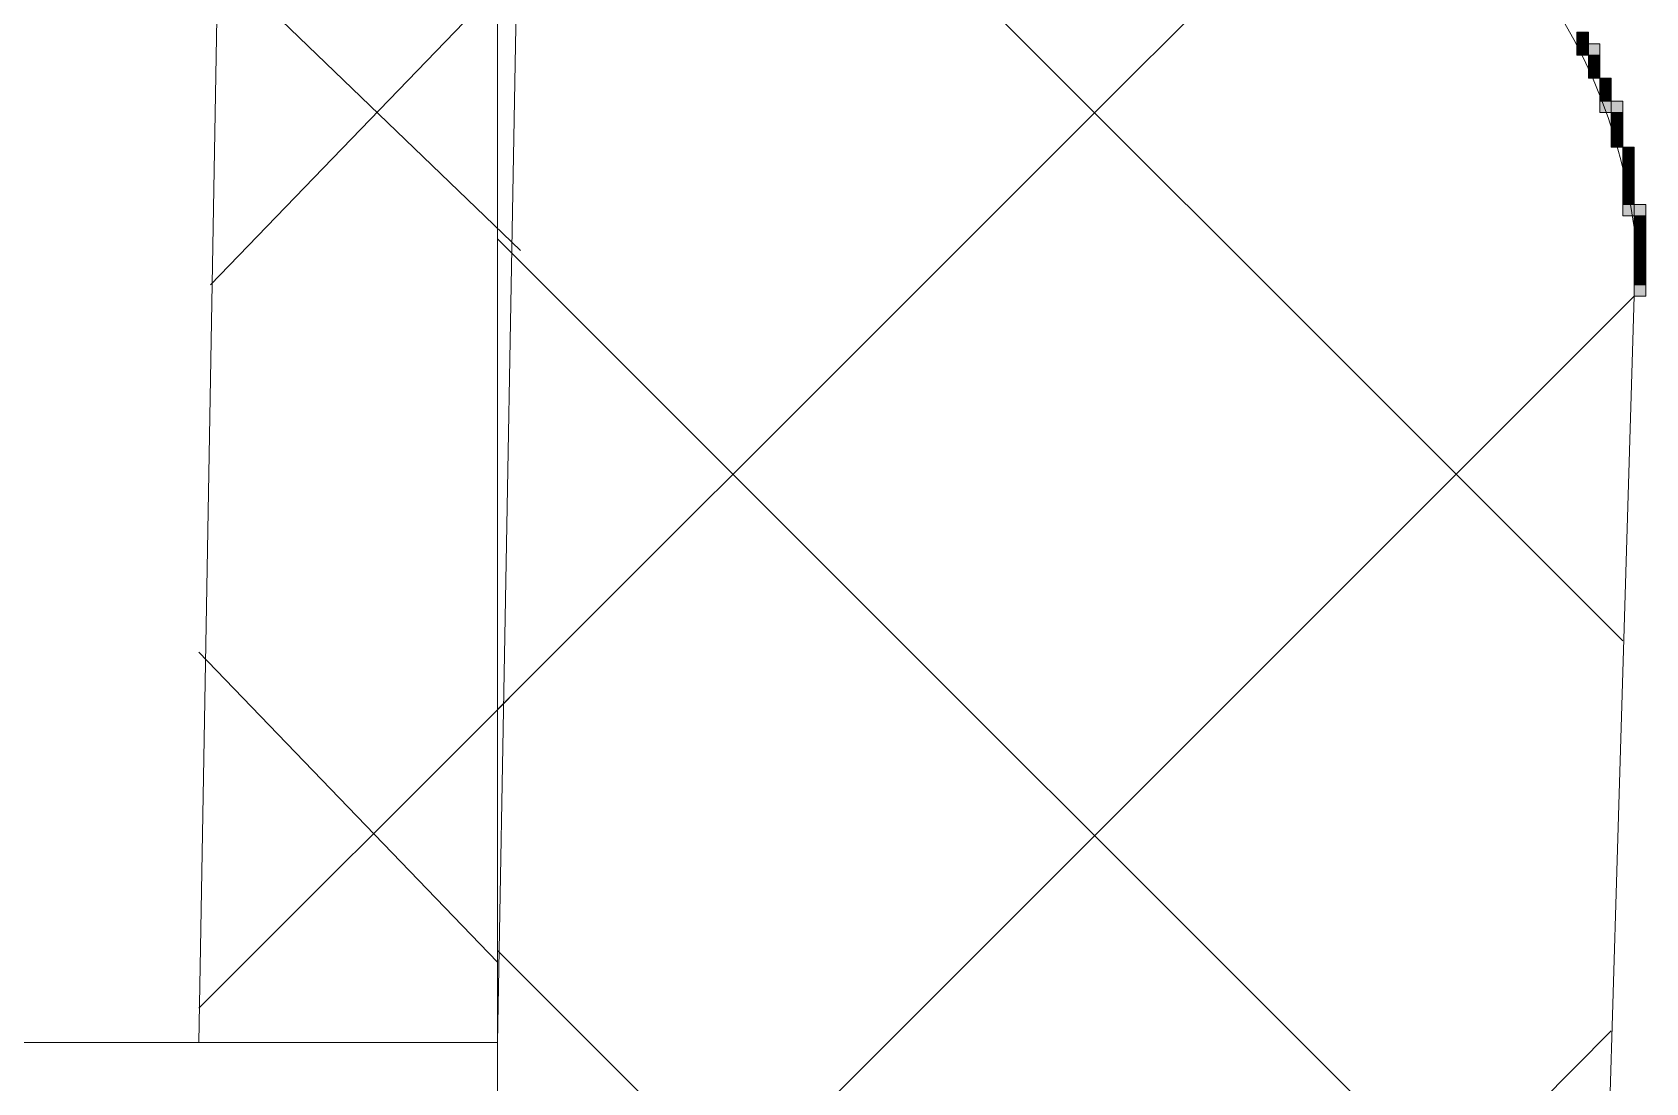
# Model space of a CAD drawing. Header units: inches. Extents: x 11 to 682, y 148 to 1119.
# Drawn here: x 366.03 to 374.46, y 757.29 to 762.78 of the extents above; entities that cross this region are included whole.
import ezdxf

# ---------------------------------------------------------------- set-up
doc = ezdxf.new("R2010")
doc.units = ezdxf.units.IN
doc.header["$MEASUREMENT"] = 0
doc.layers.add('图层 1', color=7, linetype='Continuous')

msp = doc.modelspace()

# ---------------------------------------------------------------- hatches: boundary and pattern name
at = {"layer": '图层 1', "true_color": 0xffffff}
h = msp.add_hatch(color=7, dxfattribs=at)
h.dxf.hatch_style = 2
h.paths.add_polyline_path([(374.1001, 762.6602), (374.1602, 762.6602), (374.1602, 762.7798), (374.1001, 762.7798)])
h = msp.add_hatch(color=7, dxfattribs=at)
h.dxf.hatch_style = 2
h.paths.add_polyline_path([(374.1001, 762.7197), (374.1602, 762.7197), (374.1602, 762.7798), (374.1001, 762.7798)])
h = msp.add_hatch(color=7, dxfattribs=at)
h.dxf.hatch_style = 2
h.paths.add_polyline_path([(374.1001, 762.7197), (374.1602, 762.7197), (374.1602, 762.7798), (374.1001, 762.7798)])
h = msp.add_hatch(color=7, dxfattribs=at)
h.dxf.hatch_style = 2
h.paths.add_polyline_path([(374.1001, 762.7197), (374.1602, 762.7197), (374.1602, 762.7798), (374.1001, 762.7798)])
h = msp.add_hatch(color=7, dxfattribs=at)
h.dxf.hatch_style = 2
h.paths.add_polyline_path([(374.1001, 762.6602), (374.1602, 762.6602), (374.1602, 762.7197), (374.1001, 762.7197)])
h = msp.add_hatch(color=7, dxfattribs=at)
h.dxf.hatch_style = 2
h.paths.add_polyline_path([(374.1001, 762.6602), (374.1602, 762.6602), (374.1602, 762.7197), (374.1001, 762.7197)])
h = msp.add_hatch(color=7, dxfattribs=at)
h.dxf.hatch_style = 2
h.paths.add_polyline_path([(374.1602, 762.6001), (374.2202, 762.6001), (374.2202, 762.7197), (374.1602, 762.7197)])
h = msp.add_hatch(color=7, dxfattribs=at)
h.dxf.hatch_style = 2
h.paths.add_polyline_path([(374.1602, 762.54), (374.2202, 762.54), (374.2202, 762.6602), (374.1602, 762.6602)])
h = msp.add_hatch(color=7, dxfattribs=at)
h.dxf.hatch_style = 2
h.paths.add_polyline_path([(374.1602, 762.6001), (374.2202, 762.6001), (374.2202, 762.6602), (374.1602, 762.6602)])
h = msp.add_hatch(color=7, dxfattribs=at)
h.dxf.hatch_style = 2
h.paths.add_polyline_path([(374.1602, 762.6001), (374.2202, 762.6001), (374.2202, 762.6602), (374.1602, 762.6602)])
h = msp.add_hatch(color=7, dxfattribs=at)
h.dxf.hatch_style = 2
h.paths.add_polyline_path([(374.1602, 762.54), (374.2202, 762.54), (374.2202, 762.6001), (374.1602, 762.6001)])
h = msp.add_hatch(color=7, dxfattribs=at)
h.dxf.hatch_style = 2
h.paths.add_polyline_path([(374.1602, 762.54), (374.2202, 762.54), (374.2202, 762.6001), (374.1602, 762.6001)])
h = msp.add_hatch(color=7, dxfattribs=at)
h.dxf.hatch_style = 2
h.paths.add_polyline_path([(374.1602, 762.54), (374.2202, 762.54), (374.2202, 762.6001), (374.1602, 762.6001)])
h = msp.add_hatch(color=7, dxfattribs=at)
h.dxf.hatch_style = 2
h.paths.add_polyline_path([(374.2202, 762.4199), (374.2798, 762.4199), (374.2798, 762.54), (374.2202, 762.54)])
h = msp.add_hatch(color=7, dxfattribs=at)
h.dxf.hatch_style = 2
h.paths.add_polyline_path([(374.2202, 762.48), (374.2798, 762.48), (374.2798, 762.54), (374.2202, 762.54)])
h = msp.add_hatch(color=7, dxfattribs=at)
h.dxf.hatch_style = 2
h.paths.add_polyline_path([(374.2202, 762.48), (374.2798, 762.48), (374.2798, 762.54), (374.2202, 762.54)])
h = msp.add_hatch(color=7, dxfattribs=at)
h.dxf.hatch_style = 2
h.paths.add_polyline_path([(374.2202, 762.48), (374.2798, 762.48), (374.2798, 762.54), (374.2202, 762.54)])
h = msp.add_hatch(color=7, dxfattribs=at)
h.dxf.hatch_style = 2
h.paths.add_polyline_path([(374.2202, 762.3599), (374.2798, 762.3599), (374.2798, 762.48), (374.2202, 762.48)])
h = msp.add_hatch(color=7, dxfattribs=at)
h.dxf.hatch_style = 2
h.paths.add_polyline_path([(374.2202, 762.4199), (374.2798, 762.4199), (374.2798, 762.48), (374.2202, 762.48)])
h = msp.add_hatch(color=7, dxfattribs=at)
h.dxf.hatch_style = 2
h.paths.add_polyline_path([(374.2202, 762.4199), (374.2798, 762.4199), (374.2798, 762.48), (374.2202, 762.48)])
h = msp.add_hatch(color=7, dxfattribs=at)
h.dxf.hatch_style = 2
h.paths.add_polyline_path([(374.2202, 762.3599), (374.3398, 762.3599), (374.3398, 762.4199), (374.2202, 762.4199)])
h = msp.add_hatch(color=7, dxfattribs=at)
h.dxf.hatch_style = 2
h.paths.add_polyline_path([(374.2798, 762.2998), (374.3398, 762.2998), (374.3398, 762.4199), (374.2798, 762.4199)])
h = msp.add_hatch(color=7, dxfattribs=at)
h.dxf.hatch_style = 2
h.paths.add_polyline_path([(374.2798, 762.2402), (374.3398, 762.2402), (374.3398, 762.3599), (374.2798, 762.3599)])
h = msp.add_hatch(color=7, dxfattribs=at)
h.dxf.hatch_style = 2
h.paths.add_polyline_path([(374.2798, 762.2998), (374.3398, 762.2998), (374.3398, 762.3599), (374.2798, 762.3599)])
h = msp.add_hatch(color=7, dxfattribs=at)
h.dxf.hatch_style = 2
h.paths.add_polyline_path([(374.2798, 762.1802), (374.3398, 762.1802), (374.3398, 762.2998), (374.2798, 762.2998)])
h = msp.add_hatch(color=7, dxfattribs=at)
h.dxf.hatch_style = 2
h.paths.add_polyline_path([(374.2798, 762.2402), (374.3398, 762.2402), (374.3398, 762.2998), (374.2798, 762.2998)])
h = msp.add_hatch(color=7, dxfattribs=at)
h.dxf.hatch_style = 2
h.paths.add_polyline_path([(374.2798, 762.2402), (374.3398, 762.2402), (374.3398, 762.2998), (374.2798, 762.2998)])
h = msp.add_hatch(color=7, dxfattribs=at)
h.dxf.hatch_style = 2
h.paths.add_polyline_path([(374.2798, 762.1802), (374.3398, 762.1802), (374.3398, 762.2402), (374.2798, 762.2402)])
h = msp.add_hatch(color=7, dxfattribs=at)
h.dxf.hatch_style = 2
h.paths.add_polyline_path([(374.2798, 762.1802), (374.3398, 762.1802), (374.3398, 762.2402), (374.2798, 762.2402)])
h = msp.add_hatch(color=7, dxfattribs=at)
h.dxf.hatch_style = 2
h.paths.add_polyline_path([(374.2798, 762.1802), (374.3398, 762.1802), (374.3398, 762.2402), (374.2798, 762.2402)])
h = msp.add_hatch(color=7, dxfattribs=at)
h.dxf.hatch_style = 2
h.paths.add_polyline_path([(374.3398, 762.0601), (374.3999, 762.0601), (374.3999, 762.1802), (374.3398, 762.1802)])
h = msp.add_hatch(color=7, dxfattribs=at)
h.dxf.hatch_style = 2
h.paths.add_polyline_path([(374.3398, 762.1201), (374.3999, 762.1201), (374.3999, 762.1802), (374.3398, 762.1802)])
h = msp.add_hatch(color=7, dxfattribs=at)
h.dxf.hatch_style = 2
h.paths.add_polyline_path([(374.3398, 762.1201), (374.3999, 762.1201), (374.3999, 762.1802), (374.3398, 762.1802)])
h = msp.add_hatch(color=7, dxfattribs=at)
h.dxf.hatch_style = 2
h.paths.add_polyline_path([(374.3398, 762.1201), (374.3999, 762.1201), (374.3999, 762.1802), (374.3398, 762.1802)])
h = msp.add_hatch(color=7, dxfattribs=at)
h.dxf.hatch_style = 2
h.paths.add_polyline_path([(374.3398, 762), (374.3999, 762), (374.3999, 762.1201), (374.3398, 762.1201)])
h = msp.add_hatch(color=7, dxfattribs=at)
h.dxf.hatch_style = 2
h.paths.add_polyline_path([(374.3398, 762.0601), (374.3999, 762.0601), (374.3999, 762.1201), (374.3398, 762.1201)])
h = msp.add_hatch(color=7, dxfattribs=at)
h.dxf.hatch_style = 2
h.paths.add_polyline_path([(374.3398, 761.9399), (374.3999, 761.9399), (374.3999, 762.0601), (374.3398, 762.0601)])
h = msp.add_hatch(color=7, dxfattribs=at)
h.dxf.hatch_style = 2
h.paths.add_polyline_path([(374.3398, 762), (374.3999, 762), (374.3999, 762.0601), (374.3398, 762.0601)])
h = msp.add_hatch(color=7, dxfattribs=at)
h.dxf.hatch_style = 2
h.paths.add_polyline_path([(374.3398, 762), (374.3999, 762), (374.3999, 762.0601), (374.3398, 762.0601)])
h = msp.add_hatch(color=7, dxfattribs=at)
h.dxf.hatch_style = 2
h.paths.add_polyline_path([(374.3398, 761.8799), (374.3999, 761.8799), (374.3999, 762), (374.3398, 762)])
h = msp.add_hatch(color=7, dxfattribs=at)
h.dxf.hatch_style = 2
h.paths.add_polyline_path([(374.3398, 761.9399), (374.3999, 761.9399), (374.3999, 762), (374.3398, 762)])
h = msp.add_hatch(color=7, dxfattribs=at)
h.dxf.hatch_style = 2
h.paths.add_polyline_path([(374.3398, 761.9399), (374.3999, 761.9399), (374.3999, 762), (374.3398, 762)])
h = msp.add_hatch(color=7, dxfattribs=at)
h.dxf.hatch_style = 2
h.paths.add_polyline_path([(374.3398, 761.8198), (374.3999, 761.8198), (374.3999, 761.9399), (374.3398, 761.9399)])
h = msp.add_hatch(color=7, dxfattribs=at)
h.dxf.hatch_style = 2
h.paths.add_polyline_path([(374.3398, 761.8799), (374.3999, 761.8799), (374.3999, 761.9399), (374.3398, 761.9399)])
h = msp.add_hatch(color=7, dxfattribs=at)
h.dxf.hatch_style = 2
h.paths.add_polyline_path([(374.3398, 761.8799), (374.3999, 761.8799), (374.3999, 761.9399), (374.3398, 761.9399)])
h = msp.add_hatch(color=7, dxfattribs=at)
h.dxf.hatch_style = 2
h.paths.add_polyline_path([(374.3398, 761.8198), (374.46, 761.8198), (374.46, 761.8799), (374.3398, 761.8799)])
h = msp.add_hatch(color=7, dxfattribs=at)
h.dxf.hatch_style = 2
h.paths.add_polyline_path([(374.3999, 761.7598), (374.46, 761.7598), (374.46, 761.8799), (374.3999, 761.8799)])
h = msp.add_hatch(color=7, dxfattribs=at)
h.dxf.hatch_style = 2
h.paths.add_polyline_path([(374.3999, 761.7002), (374.46, 761.7002), (374.46, 761.8198), (374.3999, 761.8198)])
h = msp.add_hatch(color=7, dxfattribs=at)
h.dxf.hatch_style = 2
h.paths.add_polyline_path([(374.3999, 761.7598), (374.46, 761.7598), (374.46, 761.8198), (374.3999, 761.8198)])
h = msp.add_hatch(color=7, dxfattribs=at)
h.dxf.hatch_style = 2
h.paths.add_polyline_path([(374.3999, 761.7598), (374.46, 761.7598), (374.46, 761.8198), (374.3999, 761.8198)])
h = msp.add_hatch(color=7, dxfattribs=at)
h.dxf.hatch_style = 2
h.paths.add_polyline_path([(374.3999, 761.7002), (374.46, 761.7002), (374.46, 761.7603), (374.3999, 761.7603)])
h = msp.add_hatch(color=7, dxfattribs=at)
h.dxf.hatch_style = 2
h.paths.add_polyline_path([(374.3999, 761.7002), (374.46, 761.7002), (374.46, 761.7603), (374.3999, 761.7603)])
h = msp.add_hatch(color=7, dxfattribs=at)
h.dxf.hatch_style = 2
h.paths.add_polyline_path([(374.3999, 761.6401), (374.46, 761.6401), (374.46, 761.7598), (374.3999, 761.7598)])
h = msp.add_hatch(color=7, dxfattribs=at)
h.dxf.hatch_style = 2
h.paths.add_polyline_path([(374.3999, 761.5801), (374.46, 761.5801), (374.46, 761.7002), (374.3999, 761.7002)])
h = msp.add_hatch(color=7, dxfattribs=at)
h.dxf.hatch_style = 2
h.paths.add_polyline_path([(374.3999, 761.6401), (374.46, 761.6401), (374.46, 761.7002), (374.3999, 761.7002)])
h = msp.add_hatch(color=7, dxfattribs=at)
h.dxf.hatch_style = 2
h.paths.add_polyline_path([(374.3999, 761.52), (374.46, 761.52), (374.46, 761.6401), (374.3999, 761.6401)])
h = msp.add_hatch(color=7, dxfattribs=at)
h.dxf.hatch_style = 2
h.paths.add_polyline_path([(374.3999, 761.5801), (374.46, 761.5801), (374.46, 761.6401), (374.3999, 761.6401)])
h = msp.add_hatch(color=7, dxfattribs=at)
h.dxf.hatch_style = 2
h.paths.add_polyline_path([(374.3999, 761.5801), (374.46, 761.5801), (374.46, 761.6401), (374.3999, 761.6401)])
h = msp.add_hatch(color=7, dxfattribs=at)
h.dxf.hatch_style = 2
h.paths.add_polyline_path([(374.3999, 761.46), (374.46, 761.46), (374.46, 761.5801), (374.3999, 761.5801)])
h = msp.add_hatch(color=7, dxfattribs=at)
h.dxf.hatch_style = 2
h.paths.add_polyline_path([(374.3999, 761.52), (374.46, 761.52), (374.46, 761.5801), (374.3999, 761.5801)])
h = msp.add_hatch(color=7, dxfattribs=at)
h.dxf.hatch_style = 2
h.paths.add_polyline_path([(374.3999, 761.52), (374.46, 761.52), (374.46, 761.5801), (374.3999, 761.5801)])
h = msp.add_hatch(color=7, dxfattribs=at)
h.dxf.hatch_style = 2
h.paths.add_polyline_path([(374.3999, 761.3999), (374.46, 761.3999), (374.46, 761.52), (374.3999, 761.52)])
h = msp.add_hatch(color=7, dxfattribs=at)
h.dxf.hatch_style = 2
h.paths.add_polyline_path([(374.3999, 761.46), (374.46, 761.46), (374.46, 761.52), (374.3999, 761.52)])
h = msp.add_hatch(color=7, dxfattribs=at)
h.dxf.hatch_style = 2
h.paths.add_polyline_path([(374.3999, 761.46), (374.46, 761.46), (374.46, 761.52), (374.3999, 761.52)])

# ---------------------------------------------------------------- linework, layer by layer
at = {"layer": '图层 1', "color": 7, "lineweight": 18, "true_color": 0xffffff}
for points in [[(366.8999, 757.5), (367.02, 764.3398)], [(366.8999, 757.5), (367.02, 764.3398)], [(368.46, 764.1602), (368.46, 756.7202)], [(368.46, 757.5), (368.5801, 764.1602)], [(368.46, 764.1602), (368.46, 756.7197)], [(368.46, 757.5), (368.5801, 764.1602)], [(369.7798, 764.1602), (374.3398, 759.6001)], [(368.46, 759.2402), (373.02, 763.8003)], [(366.96, 763.1997), (368.5801, 761.6396)], [(366.96, 761.46), (368.5801, 763.1396)], [(368.46, 761.7002), (374.2197, 755.9399)], [(363.8398, 750.8398), (374.3999, 761.3999)], [(374.1602, 753.48), (374.3999, 761.3999)], [(374.1602, 753.48), (374.3999, 761.3999)], [(366.8999, 759.54), (368.46, 757.9199)], [(366.8999, 757.6797), (368.52, 759.2998)], [(368.46, 757.98), (373.98, 752.46)], [(367.6201, 750.8398), (374.2798, 757.5601)], [(343.2598, 757.5), (368.46, 757.5)], [(366.8999, 757.5), (368.46, 757.5)]]:
    msp.add_lwpolyline(points, dxfattribs=at)
at = {"layer": '图层 1', "lineweight": 0}
for points in [[(374.1001, 762.6602), (374.1602, 762.6602), (374.1602, 762.7798), (374.1001, 762.7798), (374.1001, 762.6602)], [(374.1001, 762.7197), (374.1602, 762.7197), (374.1602, 762.7798), (374.1001, 762.7798), (374.1001, 762.7197)], [(374.1001, 762.7197), (374.1602, 762.7197), (374.1602, 762.7798), (374.1001, 762.7798), (374.1001, 762.7197)], [(374.1001, 762.7197), (374.1602, 762.7197), (374.1602, 762.7798), (374.1001, 762.7798), (374.1001, 762.7197)], [(374.1001, 762.6602), (374.1602, 762.6602), (374.1602, 762.7197), (374.1001, 762.7197), (374.1001, 762.6602)], [(374.1001, 762.6602), (374.1602, 762.6602), (374.1602, 762.7197), (374.1001, 762.7197), (374.1001, 762.6602)], [(374.1602, 762.6001), (374.2202, 762.6001), (374.2202, 762.7197), (374.1602, 762.7197), (374.1602, 762.6001)], [(374.1602, 762.54), (374.2202, 762.54), (374.2202, 762.6602), (374.1602, 762.6602), (374.1602, 762.54)], [(374.1602, 762.6001), (374.2202, 762.6001), (374.2202, 762.6602), (374.1602, 762.6602), (374.1602, 762.6001)], [(374.1602, 762.6001), (374.2202, 762.6001), (374.2202, 762.6602), (374.1602, 762.6602), (374.1602, 762.6001)], [(374.1602, 762.54), (374.2202, 762.54), (374.2202, 762.6001), (374.1602, 762.6001), (374.1602, 762.54)], [(374.1602, 762.54), (374.2202, 762.54), (374.2202, 762.6001), (374.1602, 762.6001), (374.1602, 762.54)], [(374.1602, 762.54), (374.2202, 762.54), (374.2202, 762.6001), (374.1602, 762.6001), (374.1602, 762.54)], [(374.2202, 762.4199), (374.2798, 762.4199), (374.2798, 762.54), (374.2202, 762.54), (374.2202, 762.4199)], [(374.2202, 762.48), (374.2798, 762.48), (374.2798, 762.54), (374.2202, 762.54), (374.2202, 762.48)], [(374.2202, 762.48), (374.2798, 762.48), (374.2798, 762.54), (374.2202, 762.54), (374.2202, 762.48)], [(374.2202, 762.48), (374.2798, 762.48), (374.2798, 762.54), (374.2202, 762.54), (374.2202, 762.48)], [(374.2202, 762.3599), (374.2798, 762.3599), (374.2798, 762.48), (374.2202, 762.48), (374.2202, 762.3599)], [(374.2202, 762.4199), (374.2798, 762.4199), (374.2798, 762.48), (374.2202, 762.48), (374.2202, 762.4199)], [(374.2202, 762.4199), (374.2798, 762.4199), (374.2798, 762.48), (374.2202, 762.48), (374.2202, 762.4199)], [(374.2202, 762.3599), (374.3398, 762.3599), (374.3398, 762.4199), (374.2202, 762.4199), (374.2202, 762.3599)], [(374.2798, 762.2998), (374.3398, 762.2998), (374.3398, 762.4199), (374.2798, 762.4199), (374.2798, 762.2998)], [(374.2798, 762.2402), (374.3398, 762.2402), (374.3398, 762.3599), (374.2798, 762.3599), (374.2798, 762.2402)], [(374.2798, 762.2998), (374.3398, 762.2998), (374.3398, 762.3599), (374.2798, 762.3599), (374.2798, 762.2998)], [(374.2798, 762.1802), (374.3398, 762.1802), (374.3398, 762.2998), (374.2798, 762.2998), (374.2798, 762.1802)], [(374.2798, 762.2402), (374.3398, 762.2402), (374.3398, 762.2998), (374.2798, 762.2998), (374.2798, 762.2402)], [(374.2798, 762.2402), (374.3398, 762.2402), (374.3398, 762.2998), (374.2798, 762.2998), (374.2798, 762.2402)], [(374.2798, 762.1802), (374.3398, 762.1802), (374.3398, 762.2402), (374.2798, 762.2402), (374.2798, 762.1802)], [(374.2798, 762.1802), (374.3398, 762.1802), (374.3398, 762.2402), (374.2798, 762.2402), (374.2798, 762.1802)], [(374.2798, 762.1802), (374.3398, 762.1802), (374.3398, 762.2402), (374.2798, 762.2402), (374.2798, 762.1802)], [(374.3398, 762.0601), (374.3999, 762.0601), (374.3999, 762.1802), (374.3398, 762.1802), (374.3398, 762.0601)], [(374.3398, 762.1201), (374.3999, 762.1201), (374.3999, 762.1802), (374.3398, 762.1802), (374.3398, 762.1201)], [(374.3398, 762.1201), (374.3999, 762.1201), (374.3999, 762.1802), (374.3398, 762.1802), (374.3398, 762.1201)], [(374.3398, 762.1201), (374.3999, 762.1201), (374.3999, 762.1802), (374.3398, 762.1802), (374.3398, 762.1201)], [(374.3398, 762), (374.3999, 762), (374.3999, 762.1201), (374.3398, 762.1201), (374.3398, 762)], [(374.3398, 762.0601), (374.3999, 762.0601), (374.3999, 762.1201), (374.3398, 762.1201), (374.3398, 762.0601)], [(374.3398, 761.9399), (374.3999, 761.9399), (374.3999, 762.0601), (374.3398, 762.0601), (374.3398, 761.9399)], [(374.3398, 762), (374.3999, 762), (374.3999, 762.0601), (374.3398, 762.0601), (374.3398, 762)], [(374.3398, 762), (374.3999, 762), (374.3999, 762.0601), (374.3398, 762.0601), (374.3398, 762)], [(374.3398, 761.8799), (374.3999, 761.8799), (374.3999, 762), (374.3398, 762), (374.3398, 761.8799)], [(374.3398, 761.9399), (374.3999, 761.9399), (374.3999, 762), (374.3398, 762), (374.3398, 761.9399)], [(374.3398, 761.9399), (374.3999, 761.9399), (374.3999, 762), (374.3398, 762), (374.3398, 761.9399)], [(374.3398, 761.8198), (374.3999, 761.8198), (374.3999, 761.9399), (374.3398, 761.9399), (374.3398, 761.8198)], [(374.3398, 761.8799), (374.3999, 761.8799), (374.3999, 761.9399), (374.3398, 761.9399), (374.3398, 761.8799)], [(374.3398, 761.8799), (374.3999, 761.8799), (374.3999, 761.9399), (374.3398, 761.9399), (374.3398, 761.8799)], [(374.3398, 761.8198), (374.46, 761.8198), (374.46, 761.8799), (374.3398, 761.8799), (374.3398, 761.8198)], [(374.3999, 761.7598), (374.46, 761.7598), (374.46, 761.8799), (374.3999, 761.8799), (374.3999, 761.7598)], [(374.3999, 761.7002), (374.46, 761.7002), (374.46, 761.8198), (374.3999, 761.8198), (374.3999, 761.7002)], [(374.3999, 761.7598), (374.46, 761.7598), (374.46, 761.8198), (374.3999, 761.8198), (374.3999, 761.7598)], [(374.3999, 761.7598), (374.46, 761.7598), (374.46, 761.8198), (374.3999, 761.8198), (374.3999, 761.7598)], [(374.3999, 761.7002), (374.46, 761.7002), (374.46, 761.7603), (374.3999, 761.7603), (374.3999, 761.7002)], [(374.3999, 761.7002), (374.46, 761.7002), (374.46, 761.7603), (374.3999, 761.7603), (374.3999, 761.7002)], [(374.3999, 761.6401), (374.46, 761.6401), (374.46, 761.7598), (374.3999, 761.7598), (374.3999, 761.6401)], [(374.3999, 761.5801), (374.46, 761.5801), (374.46, 761.7002), (374.3999, 761.7002), (374.3999, 761.5801)], [(374.3999, 761.6401), (374.46, 761.6401), (374.46, 761.7002), (374.3999, 761.7002), (374.3999, 761.6401)], [(374.3999, 761.52), (374.46, 761.52), (374.46, 761.6401), (374.3999, 761.6401), (374.3999, 761.52)], [(374.3999, 761.5801), (374.46, 761.5801), (374.46, 761.6401), (374.3999, 761.6401), (374.3999, 761.5801)], [(374.3999, 761.5801), (374.46, 761.5801), (374.46, 761.6401), (374.3999, 761.6401), (374.3999, 761.5801)], [(374.3999, 761.46), (374.46, 761.46), (374.46, 761.5801), (374.3999, 761.5801), (374.3999, 761.46)], [(374.3999, 761.52), (374.46, 761.52), (374.46, 761.5801), (374.3999, 761.5801), (374.3999, 761.52)], [(374.3999, 761.52), (374.46, 761.52), (374.46, 761.5801), (374.3999, 761.5801), (374.3999, 761.52)], [(374.3999, 761.3999), (374.46, 761.3999), (374.46, 761.52), (374.3999, 761.52), (374.3999, 761.3999)], [(374.3999, 761.46), (374.46, 761.46), (374.46, 761.52), (374.3999, 761.52), (374.3999, 761.46)], [(374.3999, 761.46), (374.46, 761.46), (374.46, 761.52), (374.3999, 761.52), (374.3999, 761.46)]]:
    msp.add_lwpolyline(points, dxfattribs=at)
at = {"layer": '图层 1', "color": 7, "lineweight": 18, "true_color": 0xffffff}
msp.add_open_spline([(374.3999, 761.3999), (374.3999, 761.3999), (374.3999, 761.7598), (374.3999, 761.7598), (374.2178, 763.0576), (373.3208, 763.8906), (372.0601, 764.1597), (372.0601, 764.1597), (371.7598, 764.1597), (371.7598, 764.1597)], degree=3, knots=[0, 0, 0, 0, 1, 1, 1, 2, 2, 2, 3, 3, 3, 3], dxfattribs=at)

doc.saveas('drawing.dxf')
